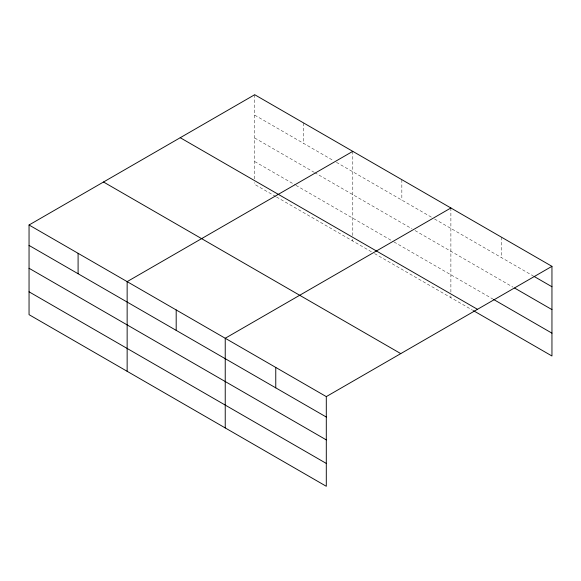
<?xml version="1.0" encoding="UTF-8"?>
<svg xmlns="http://www.w3.org/2000/svg" width="581" height="581" viewBox="0 0 581 581"><rect width="100%" height="100%" fill="white"/><g stroke="black" fill="none" stroke-linecap="round" stroke-linejoin="round"><path stroke-width="0.44" stroke-dasharray="2.9 2.18" d="M254.703 115.14L333.334 160.538M336.443 162.339L431.422 217.171M434.537 218.972L533.293 275.982M254.703 137.995L313.871 172.15M314.648 172.601L411.958 228.783M415.074 230.584L513.081 287.167M254.703 161.54L295.184 184.911M295.961 185.361L393.279 241.543M394.056 241.994L492.87 299.041M275.721 196.523L254.703 184.388L254.703 182.63M276.498 196.974L371.477 251.805M374.592 253.606L472.651 310.218M501.418 237.157L501.418 257.579M450.885 207.983L450.885 292.381M450.885 295.896L450.885 297.654M401.841 179.667L401.841 200.089M352.79 151.35L352.79 235.748M352.79 239.263L352.79 241.021M303.747 123.034L303.747 143.456M254.703 94.718L254.703 179.115"/><path stroke-width="0.87" d="M29.05 225L326.297 396.612L326.297 486.282L29.05 314.67L29.05 225L254.703 94.718L551.95 266.33L551.95 356L473.428 310.668M352.79 151.35L127.145 281.632L127.145 371.303M450.885 207.983L225.232 338.265L225.232 427.936M326.297 396.612L551.95 266.33M534.07 276.433L551.95 286.753M514.635 288.06L551.95 309.608M493.647 299.491L551.95 333.153M180.233 137.712L477.488 309.324M103.512 182.006L400.767 353.618M29.05 245.422L326.297 417.035M29.05 268.269L326.297 439.89M29.05 291.815L326.297 463.427M275.764 367.439L275.764 387.861M176.188 309.949L176.188 330.371M78.094 253.316L78.094 273.738"/></g></svg>
